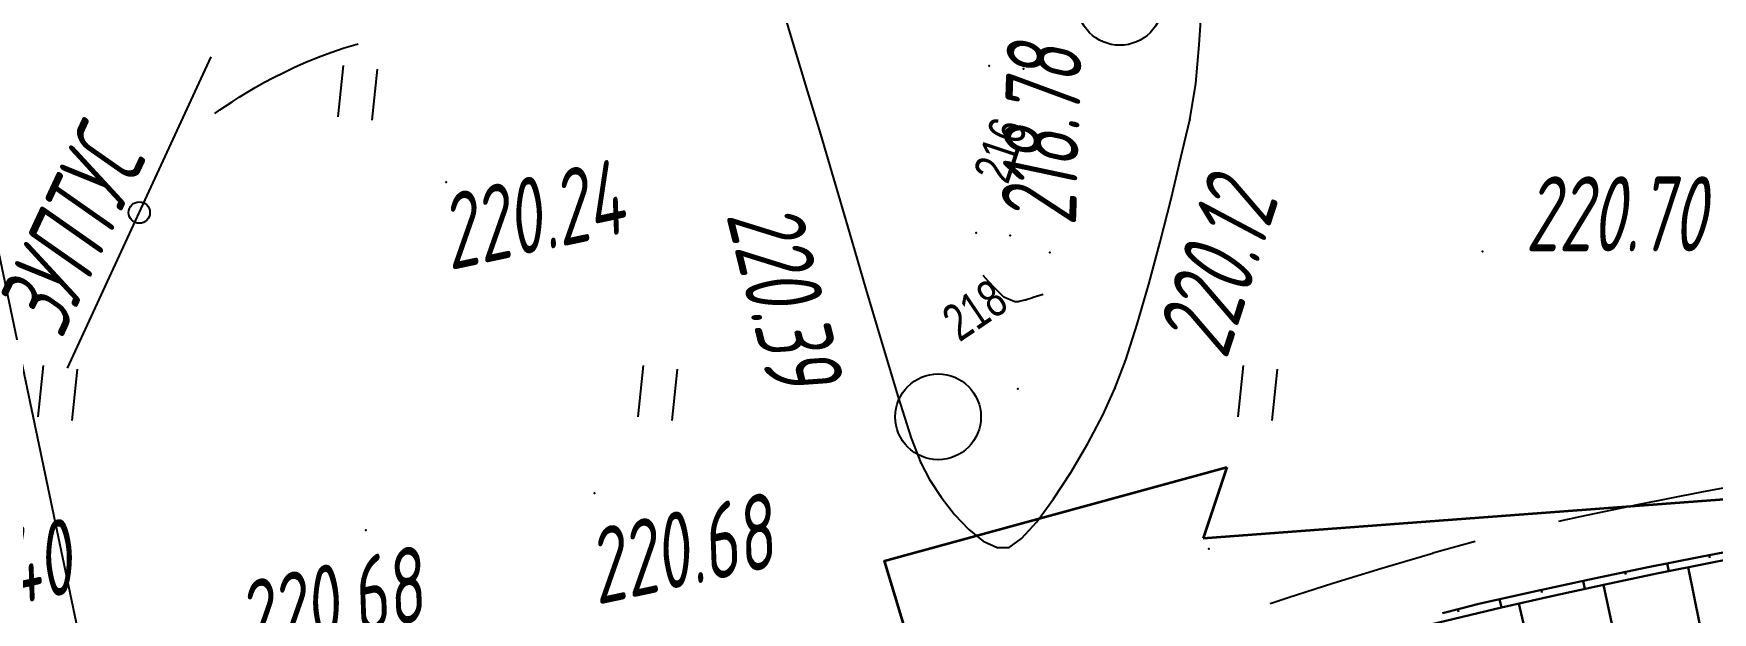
# Model space of a CAD drawing. Header units: millimetres. Extents: x -1799 to 6962, y -1020 to 4121.
# Drawn here: x 2934.1 to 3012.5, y 2187.5 to 2214.5 of the extents above; entities that cross this region are included whole.
import ezdxf
from ezdxf import colors
from ezdxf.entities.mleader import LeaderData, LeaderLine
from ezdxf.math import Vec2, Vec3

# ---------------------------------------------------------------- set-up
doc = ezdxf.new("R2010")
doc.units = ezdxf.units.MM
doc.linetypes.add('CONTI', pattern=[0])
for name, color, linetype, lineweight in [('10', 1, 'Continuous', 35), ('КОПИЯ_ОСЬ_13_ОТКОСЫ', 7, 'Continuous', 30), ('Отметки', 5, 'Continuous', 30)]:
    doc.layers.add(name, color=color, linetype=linetype, lineweight=lineweight)
for name, color, linetype in [('GOR_BDEFAULT', 212, 'CONTI'), ('PI_OTDEFAULT', 172, 'CONTI'), ('PI_TTDEFAULT', 5, 'CONTI'), ('PLN_O', 7, 'CONTI'), ('SIT_LDEFAULT', 7, 'CONTI'), ('ZAPSKDEFAULT', 7, 'CONTI')]:
    doc.layers.add(name, color=color, linetype=linetype)
doc.layers.add('видовое окно', color=132, linetype='CONTI', plot=False)
doc.styles.add('eskd', font='spds.shx', dxfattribs={"width": 1.2, "oblique": 15})
doc.styles.add('SHRFT', font='TXT', dxfattribs={"width": 3.5})
doc.styles.add('ГОСТ', font='', dxfattribs={"oblique": 15, "height": 4})
doc.styles.get('ГОСТ').set_extended_font_data('GOST type A')

# ---------------------------------------------------------------- blocks, each defined once
blk = doc.blocks.new('BL_2011')
at = {"color": 0}
for p, q in [((0, 0), (0, 2.4)), ((1.6, 0), (1.6, 2.4))]:
    blk.add_line(p, q, dxfattribs=at)
blk = doc.blocks.new('BL_2004')
at = {"color": 0}
blk.add_circle((0, 0), 2, dxfattribs=at)
blk = doc.blocks.new('*U51')
at = {"layer": 'КОПИЯ_ОСЬ_13_ОТКОСЫ'}
for points in [[(131.680877685547, 33.696487426758), (135.385894775391, 34.573890686035), (137.800628662109, 35.122703552246), (140.219711303711, 35.652095794678), (142.642959594727, 36.16202545166), (145.070236206055, 36.652465820313), (147.501358032227, 37.123382568359)], [(132.640045166016, 34.319259643555), (133.483734130859, 34.532810211182), (134.328063964844, 34.743976593018), (136.907867431641, 35.325939178467), (139.492584228516, 35.885662078857), (142.08203125, 36.423107147217), (144.676010131836, 36.938236236572), (147.274322509766, 37.431003570557)], [(145.081741333008, 37.016708374023), (145.104736328125, 36.897415161133)], [(141.159057617188, 36.234210968018), (141.184844970703, 36.109161376953)], [(143.119125366211, 36.631847381592), (143.1904296875, 36.274417877197)], [(137.246887207031, 35.400684356689), (137.275619506836, 35.270008087158)], [(139.201614379883, 35.823818206787), (139.281433105469, 35.449184417725)], [(133.35009765625, 34.498985290527), (133.381011962891, 34.37682723999)], [(135.294967651367, 34.964832305908), (135.383712768555, 34.573375701904)]]:
    blk.add_lwpolyline(points, dxfattribs=at)
blk = doc.blocks.new('_None')

msp = doc.modelspace()

# ---------------------------------------------------------------- linework, layer by layer
at = {"layer": '10'}
msp.add_line((2989.825964376631, 2194.283480734949), (2988.725964376537, 2190.973480735359), dxfattribs=at)
for points in [[(2988.725964376537, 2190.973480735359), (3003.265964376575, 2192.06348073521), (3025.9359643765, 2193.763480735396), (3096.465964376295, 2199.013480735396), (3125.29596437637, 2201.173480734614), (3151.975964376537, 2203.463480734651)], [(2656.475964376537, 2178.743480734912), (2795.065964376388, 2154.273480735173), (2796.355964376426, 2159.983480735135), (2812.975964376537, 2157.213480734651), (2850.005964376332, 2154.06348073521), (2876.945964376277, 2156.323480734986), (2900.015964376575, 2163.153480735061), (2922.455964376519, 2171.763480735396), (2926.575964376631, 2166.503480734688), (2933.645964376463, 2169.293480734726), (2975.135964376686, 2185.643480735284), (2973.855964376426, 2189.923480734614), (2989.825964376631, 2194.283480734949)]]:
    msp.add_lwpolyline(points, dxfattribs=at)
at = {"layer": 'GOR_BDEFAULT', "color": 212, "flags": 128}
for points, elevation in [([(2942.591700376428, 2210.789216734854), (2942.831700376419, 2210.95921473523), (2943.101700376437, 2211.139214735863), (2943.401700376426, 2211.339211735328), (2943.731700376442, 2211.549218735111), (2944.091700376428, 2211.76921173503), (2944.481700376442, 2211.999215735507), (2944.891700376416, 2212.239212735009), (2945.341700376428, 2212.469216735487), (2945.821700376409, 2212.70921473523), (2946.321700376409, 2212.949212734972), (2946.851700376437, 2213.189217735467), (2947.421700376444, 2213.419213734952), (2948.011700376412, 2213.639214735863), (2948.631700376407, 2213.849213735585), (2949.28170037643, 2214.039216734854)], 220), ([(2979.931700376395, 2201.999215735507), (2979.411700376435, 2202.229210735683), (2978.991700376451, 2202.649216735189), (2978.701700376414, 2202.949212734972), (2978.461700376423, 2203.229210735683)], 218), ([(2981.251700376402, 2202.349213735585), (2980.78170037643, 2202.199212734972)], 218), ([(2980.78170037643, 2202.199212734972), (2980.731700376442, 2202.179215735209), (2980.681700376395, 2202.159211734695), (2980.621700376398, 2202.139214735863), (2980.5617003764, 2202.129212735606), (2980.501700376402, 2202.109215734911), (2980.441700376405, 2202.089211735328), (2980.381700376407, 2202.079216734891), (2980.321700376409, 2202.059212735307), (2980.261700376412, 2202.049218735111), (2980.201700376414, 2202.029213735287), (2980.141700376416, 2202.01921173503), (2980.081700376419, 2202.009217735765), (2980.03170037643, 2202.009217735765), (2979.981700376442, 2201.999215735507), (2979.931700376395, 2201.999215735507)], 218), ([(2980.78170037643, 2202.199212734972), (2980.731700376442, 2202.179215735209), (2980.681700376395, 2202.159211734695), (2980.621700376398, 2202.139214735863), (2980.5617003764, 2202.129212735606), (2980.501700376402, 2202.109215734911), (2980.441700376405, 2202.089211735328), (2980.381700376407, 2202.079216734891), (2980.321700376409, 2202.059212735307), (2980.261700376412, 2202.049218735111), (2980.201700376414, 2202.029213735287), (2980.141700376416, 2202.01921173503), (2980.081700376419, 2202.009217735765), (2980.03170037643, 2202.009217735765), (2979.981700376442, 2201.999215735507), (2979.931700376395, 2201.999215735507)], 218)]:
    msp.add_lwpolyline(points, dxfattribs=dict(at, elevation=elevation))
at = {"layer": 'PI_TTDEFAULT', "color": 5}
for p in [(2970.861700376447, 2209.819214735565, 220.389), (2953.391700376416, 2207.579216734891, 220.243), (2979.721700376433, 2205.099213735585, 217.366), (3001.761700376412, 2204.359215734911, 220.695), (2984.601700376437, 2197.95921473523, 220.118), (2960.321700376409, 2193.079216734891, 220.678), (2949.651700376426, 2191.349213735585, 220.681)]:
    msp.add_point(p, dxfattribs=at)
at = {"layer": 'PLN_O'}
msp.add_line((2935.721700376433, 2198.909211734695), (2942.421700376444, 2213.439217735467), dxfattribs=at)
msp.add_circle((2939.071700376409, 2206.169213734952), 0.5, dxfattribs=at)
at = {"layer": 'SIT_LDEFAULT', "color": 7}
for p, q in [((2968.871700376398, 2216.409211734695), (2969.571700376409, 2214.069214735565)), ((2988.54170037644, 2213.999215735507), (2988.651700376426, 2215.829216734891)), ((2969.571700376409, 2214.069214735565), (2970.261700376412, 2211.799218735111)), ((2988.381700376407, 2212.189217735467), (2988.54170037644, 2213.999215735507)), ((2970.261700376412, 2211.799218735111), (2970.861700376447, 2209.819214735565)), ((2988.091700376428, 2210.489212735009), (2988.381700376407, 2212.189217735467)), ((2987.681700376395, 2208.739212735009), (2988.091700376428, 2210.489212735009)), ((2970.861700376447, 2209.819214735565), (2971.471700376433, 2207.759217735765)), ((2987.221700376433, 2206.809212735307), (2987.681700376395, 2208.739212735009)), ((2971.471700376433, 2207.759217735765), (2972.201700376414, 2205.26921173503)), ((2986.711700376423, 2204.809212735307), (2987.221700376433, 2206.809212735307)), ((2972.201700376414, 2205.26921173503), (2972.981700376442, 2202.589211735328)), ((2986.181700376395, 2202.829216734891), (2986.711700376423, 2204.809212735307)), ((2972.981700376442, 2202.589211735328), (2973.771700376421, 2199.929215735209)), ((2985.641700376416, 2200.95921473523), (2986.181700376395, 2202.829216734891)), ((2985.111700376447, 2199.299218735111), (2985.641700376416, 2200.95921473523)), ((2973.771700376421, 2199.929215735209), (2974.491700376451, 2197.549218735111)), ((2984.601700376437, 2197.95921473523), (2985.111700376447, 2199.299218735111)), ((2984.03170037643, 2196.719216735487), (2984.601700376437, 2197.95921473523)), ((2974.491700376451, 2197.549218735111), (2975.101700376437, 2195.649216735189)), ((2983.331700376419, 2195.389214735863), (2984.03170037643, 2196.719216735487)), ((2975.101700376437, 2195.649216735189), (2975.54170037644, 2194.489212735009)), ((2982.551700376449, 2194.049218735111), (2983.331700376419, 2195.389214735863)), ((2975.54170037644, 2194.489212735009), (2975.951700376414, 2193.719216735487)), ((2975.951700376414, 2193.719216735487), (2976.491700376451, 2192.889214735863)), ((2981.741700376451, 2192.809212735307), (2982.551700376449, 2194.049218735111)), ((3015.111700376447, 2193.70921473523), (3011.971700376433, 2193.119217735169)), ((3011.971700376433, 2193.119217735169), (3008.991700376451, 2192.539216734854)), ((2976.491700376451, 2192.889214735863), (2977.111700376447, 2192.089211735328)), ((2980.961700376423, 2191.739212735009), (2981.741700376451, 2192.809212735307)), ((3008.991700376451, 2192.539216734854), (3006.29170037644, 2191.979210735683)), ((2977.111700376447, 2192.089211735328), (2977.79170037644, 2191.379212735606)), ((2977.79170037644, 2191.379212735606), (2978.461700376423, 2190.839211735328)), ((2980.241700376451, 2190.95921473523), (2980.961700376423, 2191.739212735009)), ((3006.29170037644, 2191.979210735683), (3005.301700376449, 2191.759217735765)), ((2978.461700376423, 2190.839211735328), (2979.101700376437, 2190.539216734854)), ((2979.661700376435, 2190.549218735111), (2980.241700376451, 2190.95921473523)), ((3001.411700376435, 2190.829216734891), (2999.431700376395, 2190.279213735287)), ((2979.101700376437, 2190.539216734854), (2979.661700376435, 2190.549218735111)), ((2999.431700376395, 2190.26921173503), (2997.0617003764, 2189.559212735307)), ((2997.0617003764, 2189.559212735307), (2994.771700376421, 2188.859215734911)), ((2994.771700376421, 2188.859215734911), (2992.681700376395, 2188.189217735467)), ((2992.681700376395, 2188.189217735467), (2991.841700376428, 2187.919213734952))]:
    msp.add_line(p, q, dxfattribs=at)
at = {"layer": 'видовое окно', "color": 5}
for p in [(2978.741700376451, 2213.009217735765, 216.467), (2980.331700376419, 2212.879212735606, 216.25), (2981.391700376416, 2212.949212734972, 216.566), (2988.091700376428, 2210.489212735009, 220.257), (2978.121700376398, 2205.219216735487, 217.727), (2981.571700376409, 2204.299218735111, 217.671), (2980.071700376409, 2197.949212734972, 218.781), (2975.54170037644, 2194.489212735009, 220.19), (2988.991700376451, 2190.479210735683, 220.068)]:
    msp.add_point(p, dxfattribs=at)
at = {"layer": 'КОПИЯ_ОСЬ_13_ОТКОСЫ'}
for points in [[(2998.936969774057, 2186.863897312817), (3002.642047899057, 2187.741338719067), (3005.056598680307, 2188.290044773755), (3007.476032274057, 2188.819463719067), (3009.898883836557, 2189.329473484692), (3012.326129930307, 2189.819829930005), (3014.757282274057, 2190.29077719563)], [(3011.892536180307, 2186.933965672192), (3011.348590867807, 2189.62476157063)], [(3007.977008836557, 2186.116338719067), (3007.397418992807, 2188.802740086255)], [(3004.072223680307, 2185.248052586255), (3003.457477586557, 2187.92896078938)]]:
    msp.add_lwpolyline(points, dxfattribs=at)

# ---------------------------------------------------------------- block references
at = {"layer": 'ZAPSKDEFAULT', "color": 7, "rotation": 354.0000000000001}
for name, p in [('BL_2004', (2984.832556376417, 2215.975168735174)), ('BL_2011', (2948.351700376437, 2210.639214735863)), ('BL_2011', (2934.351700376437, 2196.639214735863)), ('BL_2011', (2962.351700376437, 2196.639214735863)), ('BL_2004', (2976.351700376437, 2196.639214735863)), ('BL_2011', (2990.351700376437, 2196.639214735863))]:
    msp.add_blockref(name, p, dxfattribs=at)
at = {"layer": 'КОПИЯ_ОСЬ_13_ОТКОСЫ'}
msp.add_blockref('*U51', (2867.256109503864, 2153.167395934847), dxfattribs=at)

# ---------------------------------------------------------------- texts
at = {"layer": 'GOR_BDEFAULT', "color": 212, "style": 'SHRFT', "width": 0.75}
for s, rotation, p in [('216', 71.467642, (2979.606813376429, 2207.444046735217, 216)), ('218', 34.112721, (2977.347443376386, 2200.102585735184, 218))]:
    msp.add_text(s, height=1.722262, rotation=rotation, dxfattribs=at).set_placement(p)
at = {"layer": 'PI_OTDEFAULT', "color": 172, "style": 'eskd', "oblique": 10, "width": 0.8}
for s, rotation, p in [('218.78', 87.99999999999999, (2982.780051376389, 2205.533017735382)), ('220.24', 12, (2953.555357376414, 2203.470848734875)), ('220.12', 72, (2989.8117003764, 2199.259217735765)), ('220.39', 284, (2966.441700376405, 2206.069214735565)), ('220.68', 12, (2960.428911376463, 2187.861786734697)), ('220.40', 12, (2927.798744376409, 2186.690824735363)), ('220.68', 12, (2944.078361376431, 2185.381119734992))]:
    msp.add_text(s, height=3.5, rotation=rotation, dxfattribs=at).set_placement(p)
msp.add_text('220.70', height=3.5, dxfattribs=at).set_placement((3003.761700376412, 2204.359215734911))
at = {"layer": 'PLN_O', "style": 'eskd', "oblique": 10, "width": 0.8}
msp.add_text('ЗУПТУС', height=3.5, rotation=65, dxfattribs=at).set_placement((2935.451700376414, 2200.199212734972))

# ---------------------------------------------------------------- leaders
at = {"layer": 'Отметки', "ltscale": 0.2}
ml = msp.add_multileader_mtext('Standard', dxfattribs=at)
ml.set_content('222,03', color=256, style='ГОСТ')
ml.set_leader_properties()
ml.set_arrow_properties(name='NONE')
ml.build(insert=Vec2(0, 0))
ml.multileader.update_dxf_attribs({"text_left_attachment_type": 6, "text_right_attachment_type": 6, "dogleg_length": 0.36, "arrow_head_size": 2})
ctx = ml.context
ctx.base_point, ctx.arrow_head_size, ctx.landing_gap_size, ctx.plane_origin, ctx.plane_x_axis, ctx.plane_y_axis = Vec3(2911.298600270139, 2203.576225119441), 2, 0, Vec3(2952.954552219142, 2130.30110399091), Vec3(0.9957559432393277, 0.09203315437143693), Vec3(-0.09203315437143693, 0.9957559432393277)
ctx.left_attachment, ctx.right_attachment, ctx.text_align_type = 6, 6, 2
notes = []
notes.append((ctx, [(1, (1, 1, 0), (2932.260103680464, 2205.513600730722), (-0.9957559432393278, -0.09203315437143673), 0.3600000000000002, [(0, [(2941.389428947014, 2161.992509319832)], 0, [])])]))
ctx.mtext.insert, ctx.mtext.text_direction, ctx.mtext.rotation, ctx.mtext.alignment, ctx.mtext.line_spacing_style, ctx.mtext.flow_direction = Vec3(2931.478279030775, 2210.060946134304), Vec3(0.9957559432393277, 0.09203315437143693), 0.09216357377826588, 3, 2, 5
for ctx, leaders in notes:
    for number, flags, end, landing, length, lines in leaders:
        leader = LeaderData()
        leader.index, (leader.has_last_leader_line, leader.has_dogleg_vector, leader.attachment_direction) = number, flags
        leader.last_leader_point, leader.dogleg_vector, leader.dogleg_length = Vec3(end), Vec3(landing), length
        for number, points, colour, breaks in lines:
            line = LeaderLine()
            line.index, line.vertices, line.color, line.breaks = number, Vec3.list(points), colors.encode_raw_color(colour), breaks
            leader.lines.append(line)
        ctx.leaders.append(leader)

doc.saveas('drawing.dxf')
